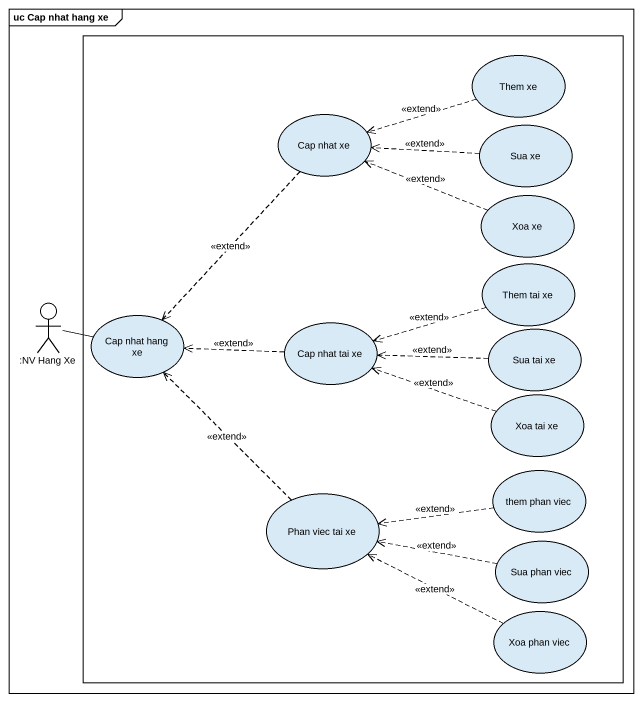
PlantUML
@startuml
mainframe uc Cap nhat hang xe
rectangle " " as rectangle1 {
  usecase "Them xe" as Them_xe
  usecase "Cap nhat xe" as Cap_nhat_xe
  usecase "Sua xe" as Sua_xe
  usecase "Xoa xe" as Xoa_xe
  usecase "Them tai xe" as Them_tai_xe
  usecase "Cap nhat hang xe" as Cap_nhat_hang_xe
  usecase "Cap nhat tai xe" as Cap_nhat_tai_xe
  usecase "Sua tai xe" as Sua_tai_xe
  usecase "Xoa tai xe" as Xoa_tai_xe
  usecase "them phan viec" as them_phan_viec
  usecase "Phan viec tai xe" as Phan_viec_tai_xe
  usecase "Sua phan viec" as Sua_phan_viec
  usecase "Xoa phan viec" as Xoa_phan_viec
}
actor ":NV Hang Xe" as NV_Hang_Xe
Them_xe .left.> Cap_nhat_xe : <<extend>>
Cap_nhat_xe ..> Cap_nhat_hang_xe : <<extend>>
Sua_xe .left.> Cap_nhat_xe : <<extend>>
Xoa_xe .left.> Cap_nhat_xe : <<extend>>
Them_tai_xe .left.> Cap_nhat_tai_xe : <<extend>>
NV_Hang_Xe -right- Cap_nhat_hang_xe
Cap_nhat_tai_xe .left.> Cap_nhat_hang_xe : <<extend>>
Sua_tai_xe .left.> Cap_nhat_tai_xe : <<extend>>
Xoa_tai_xe .left.> Cap_nhat_tai_xe : <<extend>>
them_phan_viec .left.> Phan_viec_tai_xe : <<extend>>
Phan_viec_tai_xe .up.> Cap_nhat_hang_xe : <<extend>>
Sua_phan_viec .left.> Phan_viec_tai_xe : <<extend>>
Xoa_phan_viec .left.> Phan_viec_tai_xe : <<extend>>
@enduml
